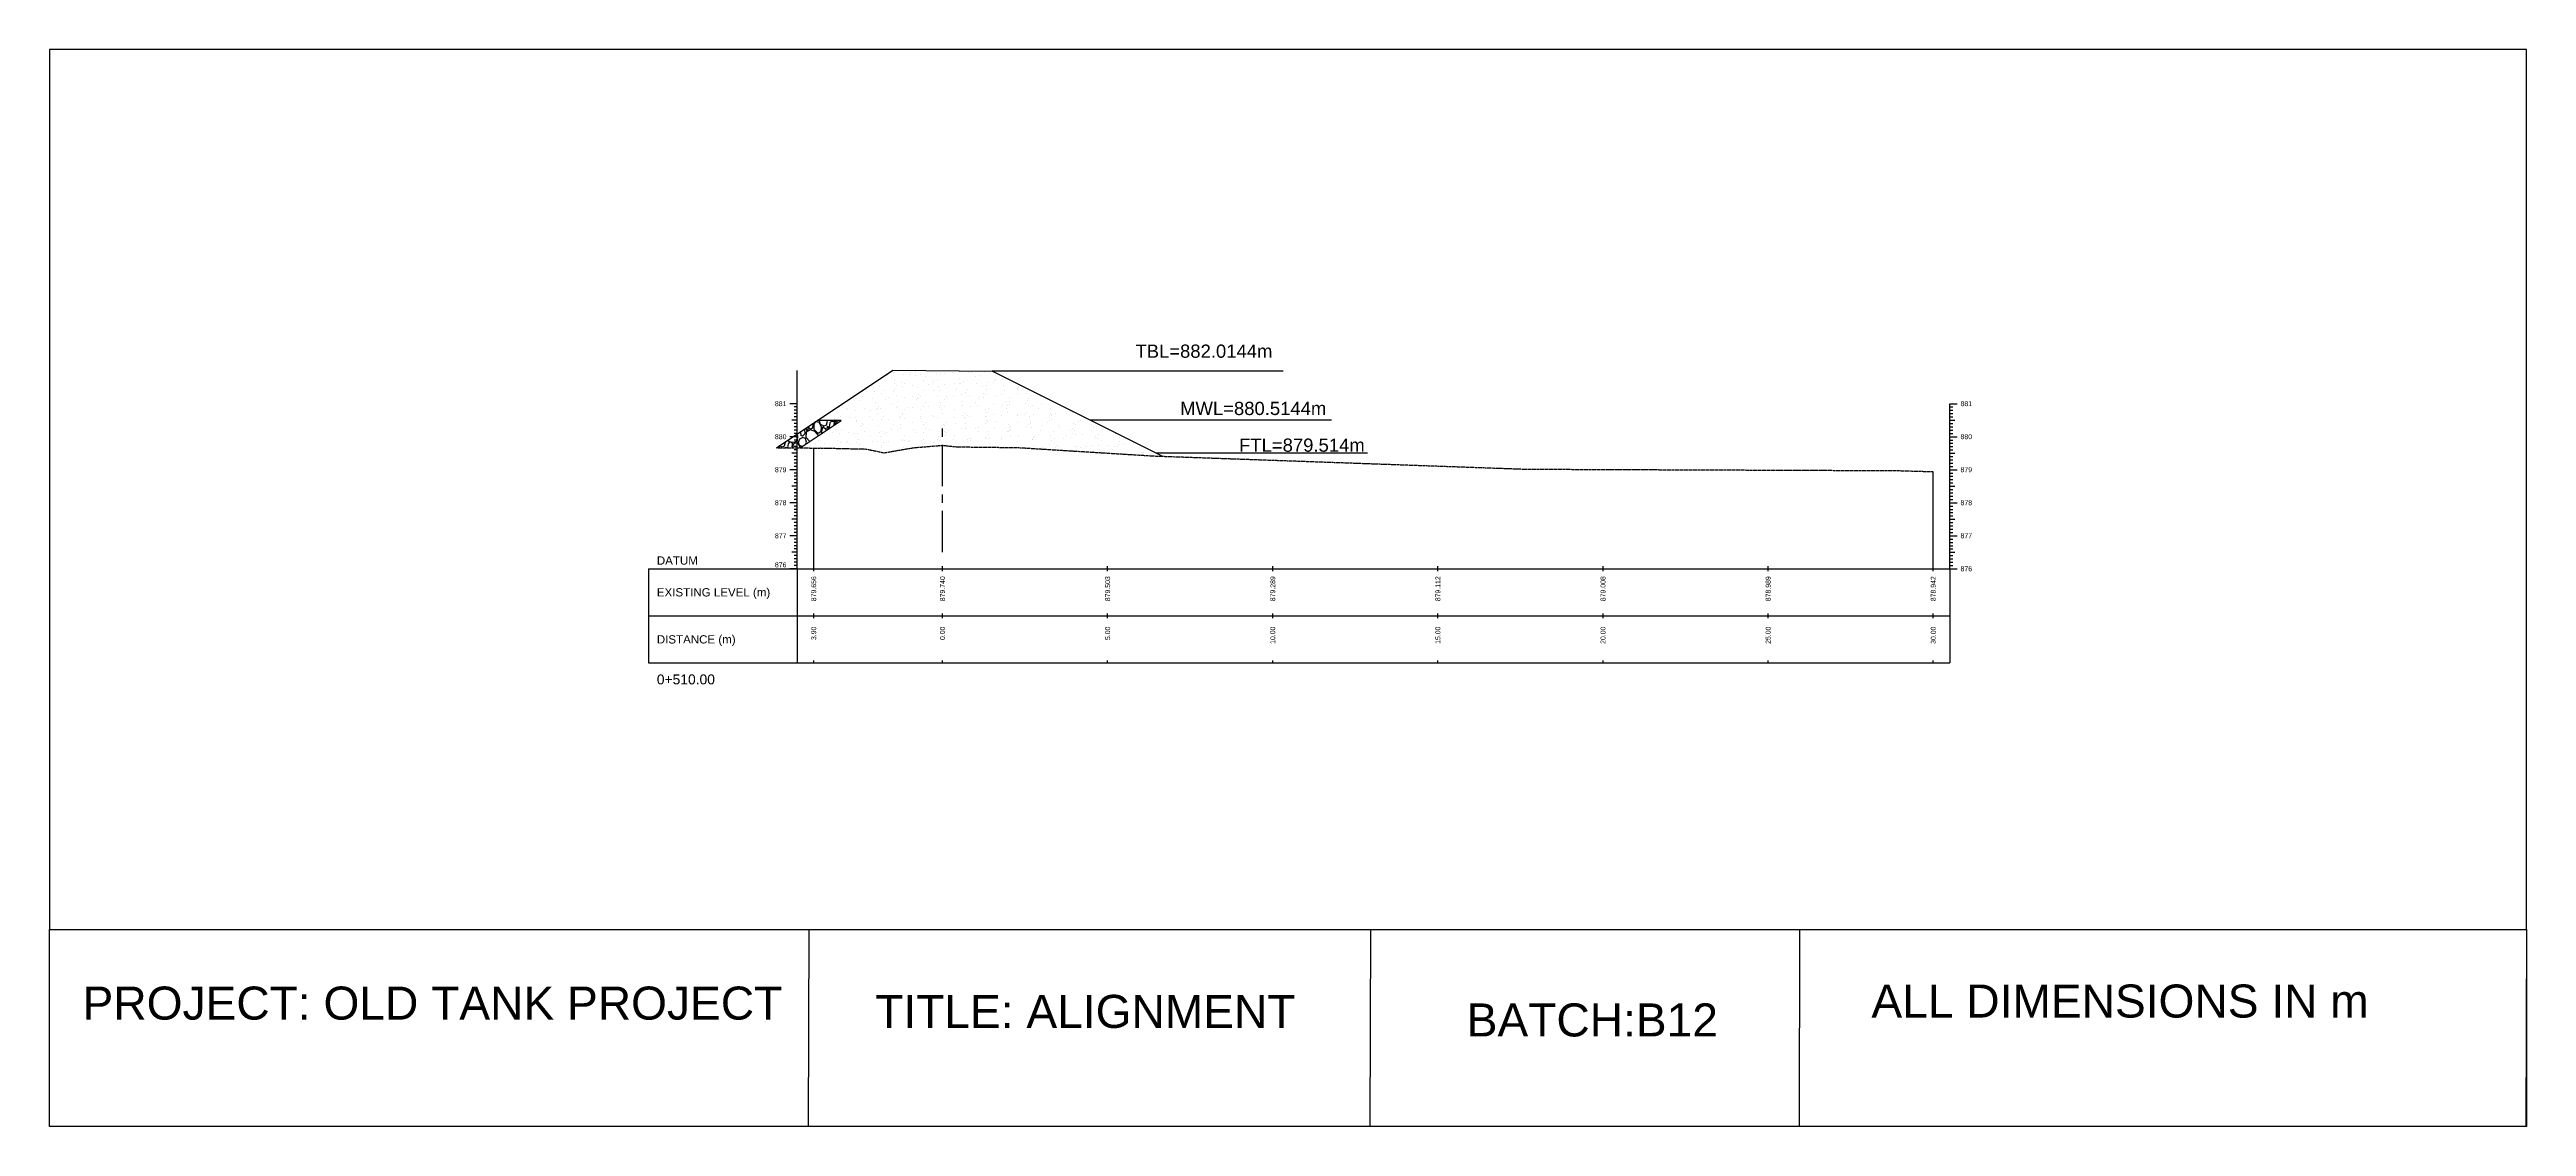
# Model space of a CAD drawing. Header units: millimetres. Extents: x 2640 to 12113, y 6003 to 13668.
# Drawn here: x 3527 to 4277, y 7423 to 7749 of the extents above; entities that cross this region are included whole.
import ezdxf
from ezdxf.enums import TextEntityAlignment as Align

# ---------------------------------------------------------------- set-up
doc = ezdxf.new("R2010")
doc.units = ezdxf.units.MM
doc.linetypes.add('CENTER', pattern=[2, 1.25, -0.25, 0.25, -0.25])
doc.linetypes.add('HIDDEN', pattern=[0.375, 0.25, -0.125])
for name, color, linetype in [('CL', 6, 'CENTER'), ('CS_Drawing', 7, 'Continuous'), ('GL', 3, 'HIDDEN')]:
    doc.layers.add(name, color=color, linetype=linetype)
doc.styles.get("Standard").update_dxf_attribs({"font": 'arial.ttf'})

msp = doc.modelspace()

# ---------------------------------------------------------------- linework, layer by layer
for p, q in [((3747.313, 7628.499), (3782.582, 7652.012)), ((3753.582, 7641.847), (3753.582, 7651.847)), ((3782.582, 7652.012), (3812.58, 7651.683)), ((3864.09, 7625.928), (3812.58, 7651.683)), ((3754.445, 7628.447), (3766.882, 7636.738)), ((3766.882, 7636.738), (3759.655, 7636.727)), ((3753.546, 7627.847), (3753.582, 7627.871))]:
    msp.add_line(p, q)
at = {"linetype": 'Continuous'}
for p, q in [((3781.022, 7650.512), (3781.022, 7650.512)), ((3782.723, 7651.28), (3782.723, 7651.28)), ((3785.916, 7650.672), (3785.916, 7650.672)), ((3787.457, 7650.821), (3787.457, 7650.821)), ((3787.886, 7651.289), (3787.886, 7651.289)), ((3788.501, 7651.835), (3788.501, 7651.835)), ((3789.263, 7651.557), (3789.263, 7651.557)), ((3789.437, 7650.235), (3789.437, 7650.235)), ((3790.81, 7650.832), (3790.81, 7650.832)), ((3792.405, 7650.031), (3792.405, 7650.031)), ((3795.704, 7650.992), (3795.704, 7650.992)), ((3796.91, 7651.07), (3796.91, 7651.07)), ((3798.083, 7651.011), (3798.083, 7651.011)), ((3800.598, 7651.152), (3800.598, 7651.152)), ((3802.427, 7651.469), (3802.427, 7651.469)), ((3805.492, 7651.312), (3805.492, 7651.312)), ((3806.227, 7651.168), (3806.227, 7651.168)), ((3806.656, 7651.636), (3806.656, 7651.636)), ((3807.597, 7650.079), (3807.597, 7650.079)), ((3809.141, 7650.424), (3809.141, 7650.424)), ((3810.386, 7651.472), (3810.386, 7651.472)), ((3770.633, 7643.21), (3770.633, 7643.21)), ((3770.916, 7642.839), (3770.916, 7642.839)), ((3771.345, 7643.307), (3771.345, 7643.307)), ((3771.481, 7643.332), (3771.481, 7643.332)), ((3772.642, 7642.805), (3772.642, 7642.805)), ((3773.324, 7643.876), (3773.324, 7643.876)), ((3773.37, 7645.516), (3773.37, 7645.516)), ((3776.375, 7643.492), (3776.375, 7643.492)), ((3776.727, 7646.874), (3776.727, 7646.874)), ((3776.901, 7645.552), (3776.901, 7645.552)), ((3778.64, 7647.078), (3778.64, 7647.078)), ((3779.002, 7644.857), (3779.002, 7644.857)), ((3779.684, 7645.928), (3779.684, 7645.928)), ((3780.37, 7643.087), (3780.37, 7643.087)), ((3781.269, 7643.652), (3781.269, 7643.652)), ((3782.141, 7649.784), (3782.141, 7649.784)), ((3782.686, 7645.615), (3782.686, 7645.615)), ((3782.995, 7649.215), (3782.995, 7649.215)), ((3783.115, 7646.083), (3783.115, 7646.083)), ((3783.169, 7647.893), (3783.169, 7647.893)), ((3783.534, 7647.238), (3783.534, 7647.238)), ((3783.623, 7644.443), (3783.623, 7644.443)), ((3785.14, 7648.293), (3785.14, 7648.293)), ((3785.362, 7646.908), (3785.362, 7646.908)), ((3786.045, 7647.979), (3786.045, 7647.979)), ((3786.163, 7643.812), (3786.163, 7643.812)), ((3788.428, 7647.398), (3788.428, 7647.398)), ((3788.516, 7643.925), (3788.516, 7643.925)), ((3789.686, 7643.186), (3789.686, 7643.186)), ((3789.891, 7646.785), (3789.891, 7646.785)), ((3790.115, 7643.654), (3790.115, 7643.654)), ((3790.163, 7644.72), (3790.163, 7644.72)), ((3790.337, 7643.398), (3790.337, 7643.398)), ((3791.057, 7643.972), (3791.057, 7643.972)), ((3791.723, 7648.959), (3791.723, 7648.959)), ((3792.14, 7645.864), (3792.14, 7645.864)), ((3793.323, 7647.558), (3793.323, 7647.558)), ((3794.457, 7648.392), (3794.457, 7648.392)), ((3794.876, 7645.977), (3794.876, 7645.977)), ((3794.886, 7648.86), (3794.886, 7648.86)), ((3795.951, 7644.132), (3795.951, 7644.132)), ((3796.159, 7649.127), (3796.159, 7649.127)), ((3796.431, 7647.062), (3796.431, 7647.062)), ((3796.605, 7645.74), (3796.605, 7645.74)), ((3798.098, 7643.101), (3798.098, 7643.101)), ((3798.217, 7647.718), (3798.217, 7647.718)), ((3798.78, 7644.172), (3798.78, 7644.172)), ((3799.14, 7643.434), (3799.14, 7643.434)), ((3800.845, 7644.292), (3800.845, 7644.292)), ((3801.236, 7648.028), (3801.236, 7648.028)), ((3801.456, 7645.962), (3801.456, 7645.962)), ((3801.885, 7646.43), (3801.885, 7646.43)), ((3802.699, 7649.404), (3802.699, 7649.404)), ((3802.873, 7648.082), (3802.873, 7648.082)), ((3803.111, 7647.878), (3803.111, 7647.878)), ((3803.327, 7644.632), (3803.327, 7644.632)), ((3803.599, 7642.567), (3803.599, 7642.567)), ((3803.91, 7648.64), (3803.91, 7648.64)), ((3804.458, 7645.152), (3804.458, 7645.152)), ((3805.14, 7646.223), (3805.14, 7646.223)), ((3805.739, 7644.452), (3805.739, 7644.452)), ((3808.005, 7648.038), (3808.005, 7648.038)), ((3808.456, 7643.533), (3808.456, 7643.533)), ((3808.885, 7644.001), (3808.885, 7644.001)), ((3809.596, 7646.974), (3809.596, 7646.974)), ((3809.867, 7644.909), (3809.867, 7644.909)), ((3810.042, 7643.587), (3810.042, 7643.587)), ((3810.634, 7644.612), (3810.634, 7644.612)), ((3810.818, 7647.204), (3810.818, 7647.204)), ((3810.91, 7646.211), (3810.91, 7646.211)), ((3811.501, 7648.275), (3811.501, 7648.275)), ((3812.899, 7648.198), (3812.899, 7648.198)), ((3813.227, 7648.739), (3813.227, 7648.739)), ((3813.656, 7649.207), (3813.656, 7649.207)), ((3813.972, 7644.221), (3813.972, 7644.221)), ((3815.528, 7644.772), (3815.528, 7644.772)), ((3815.864, 7649.316), (3815.864, 7649.316)), ((3816.136, 7647.251), (3816.136, 7647.251)), ((3816.31, 7645.929), (3816.31, 7645.929)), ((3817.179, 7649.255), (3817.179, 7649.255)), ((3817.793, 7648.358), (3817.793, 7648.358)), ((3817.91, 7643.781), (3817.91, 7643.781)), ((3820.226, 7646.309), (3820.226, 7646.309)), ((3820.332, 7646.272), (3820.332, 7646.272)), ((3820.422, 7644.932), (3820.422, 7644.932)), ((3820.655, 7646.777), (3820.655, 7646.777)), ((3823.032, 7644.82), (3823.032, 7644.82)), ((3823.304, 7642.755), (3823.304, 7642.755)), ((3823.554, 7643.396), (3823.554, 7643.396)), ((3824.236, 7644.468), (3824.236, 7644.468)), ((3825.316, 7645.092), (3825.316, 7645.092)), ((3827.226, 7643.88), (3827.226, 7643.88)), ((3758.358, 7634.633), (3758.518, 7635.97)), ((3758.676, 7635.649), (3759.223, 7636.44)), ((3758.676, 7633.998), (3758.676, 7635.649)), ((3759.266, 7636.468), (3760.136, 7636.22)), ((3760.136, 7636.22), (3760.835, 7634.887)), ((3760.327, 7636.538), (3760.398, 7636.728)), ((3760.644, 7635.522), (3760.327, 7636.538)), ((3761.533, 7635.141), (3760.644, 7635.522)), ((3761.533, 7635.077), (3762.422, 7635.458)), ((3762.422, 7635.458), (3762.74, 7636.538)), ((3762.803, 7635.077), (3762.549, 7634.315)), ((3762.74, 7636.538), (3762.682, 7636.732)), ((3763.257, 7634.321), (3762.803, 7635.077)), ((3763.502, 7636.03), (3763.311, 7634.76)), ((3763.946, 7636.538), (3763.502, 7636.03)), ((3763.762, 7636.733), (3763.883, 7636.601)), ((3763.883, 7636.601), (3765.216, 7636.538)), ((3764.327, 7636.538), (3763.946, 7636.538)), ((3764.899, 7636.22), (3764.327, 7636.538)), ((3764.794, 7635.346), (3764.899, 7636.22)), ((3764.819, 7637.418), (3764.819, 7637.418)), ((3765.026, 7635.649), (3765.597, 7636.474)), ((3765.026, 7635.5), (3765.026, 7635.649)), ((3765.09, 7635.353), (3765.09, 7635.353)), ((3765.216, 7636.538), (3765.688, 7636.736)), ((3765.597, 7636.474), (3766.219, 7636.296)), ((3766.146, 7637.632), (3766.146, 7637.632)), ((3766.281, 7640.754), (3766.281, 7640.754)), ((3766.575, 7638.101), (3766.575, 7638.101)), ((3766.708, 7636.622), (3766.752, 7636.738)), ((3768.599, 7640.31), (3768.599, 7640.31)), ((3768.937, 7640.109), (3768.937, 7640.109)), ((3769.434, 7637.771), (3769.434, 7637.771)), ((3771.087, 7639.76), (3771.087, 7639.76)), ((3771.359, 7637.695), (3771.359, 7637.695)), ((3771.449, 7636.835), (3771.449, 7636.835)), ((3771.533, 7636.373), (3771.533, 7636.373)), ((3773.145, 7635.203), (3773.145, 7635.203)), ((3773.338, 7635.967), (3773.338, 7635.967)), ((3773.574, 7635.671), (3773.574, 7635.671)), ((3773.831, 7640.269), (3773.831, 7640.269)), ((3775.599, 7637.881), (3775.599, 7637.881)), ((3775.795, 7639.823), (3775.795, 7639.823)), ((3776.343, 7636.995), (3776.343, 7636.995)), ((3777.355, 7642.101), (3777.355, 7642.101)), ((3777.627, 7640.037), (3777.627, 7640.037)), ((3777.801, 7638.714), (3777.801, 7638.714)), ((3777.916, 7640.409), (3777.916, 7640.409)), ((3778.255, 7635.264), (3778.255, 7635.264)), ((3778.345, 7640.877), (3778.345, 7640.877)), ((3778.725, 7640.429), (3778.725, 7640.429)), ((3779.016, 7636.947), (3779.016, 7636.947)), ((3779.699, 7638.018), (3779.699, 7638.018)), ((3781.238, 7637.155), (3781.238, 7637.155)), ((3782.155, 7641.874), (3782.155, 7641.874)), ((3782.599, 7635.451), (3782.599, 7635.451)), ((3783.619, 7640.589), (3783.619, 7640.589)), ((3783.895, 7642.378), (3783.895, 7642.378)), ((3784.069, 7641.056), (3784.069, 7641.056)), ((3784.523, 7637.606), (3784.523, 7637.606)), ((3784.795, 7635.541), (3784.795, 7635.541)), ((3784.916, 7637.98), (3784.916, 7637.98)), ((3785.345, 7638.448), (3785.345, 7638.448)), ((3785.377, 7638.998), (3785.377, 7638.998)), ((3786.059, 7640.069), (3786.059, 7640.069)), ((3786.132, 7637.315), (3786.132, 7637.315)), ((3787.369, 7640.657), (3787.369, 7640.657)), ((3788.513, 7640.749), (3788.513, 7640.749)), ((3788.53, 7636.015), (3788.53, 7636.015)), ((3790.791, 7639.948), (3790.791, 7639.948)), ((3791.026, 7637.475), (3791.026, 7637.475)), ((3791.063, 7637.883), (3791.063, 7637.883)), ((3791.237, 7636.561), (3791.237, 7636.561)), ((3791.737, 7641.05), (3791.737, 7641.05)), ((3791.915, 7635.55), (3791.915, 7635.55)), ((3792.344, 7636.018), (3792.344, 7636.018)), ((3792.42, 7642.121), (3792.42, 7642.121)), ((3793.407, 7640.909), (3793.407, 7640.909)), ((3794.369, 7638.228), (3794.369, 7638.228)), ((3794.89, 7638.067), (3794.89, 7638.067)), ((3795.92, 7637.635), (3795.92, 7637.635)), ((3796.686, 7640.756), (3796.686, 7640.756)), ((3797.059, 7642.29), (3797.059, 7642.29)), ((3797.115, 7641.224), (3797.115, 7641.224)), ((3797.331, 7640.225), (3797.331, 7640.225)), ((3797.505, 7638.903), (3797.505, 7638.903)), ((3797.959, 7635.453), (3797.959, 7635.453)), ((3798.112, 7635.191), (3798.112, 7635.191)), ((3798.301, 7641.069), (3798.301, 7641.069)), ((3798.794, 7636.262), (3798.794, 7636.262)), ((3800.814, 7637.795), (3800.814, 7637.795)), ((3801.251, 7640.118), (3801.251, 7640.118)), ((3801.369, 7635.798), (3801.369, 7635.798)), ((3803.196, 7641.229), (3803.196, 7641.229)), ((3803.686, 7638.327), (3803.686, 7638.327)), ((3803.773, 7641.245), (3803.773, 7641.245)), ((3804.115, 7638.795), (3804.115, 7638.795)), ((3804.228, 7637.795), (3804.228, 7637.795)), ((3804.472, 7637.242), (3804.472, 7637.242)), ((3804.499, 7635.73), (3804.499, 7635.73)), ((3805.155, 7638.313), (3805.155, 7638.313)), ((3805.708, 7637.955), (3805.708, 7637.955)), ((3806.139, 7641.005), (3806.139, 7641.005)), ((3807.611, 7642.169), (3807.611, 7642.169)), ((3808.09, 7641.389), (3808.09, 7641.389)), ((3810.496, 7640.137), (3810.496, 7640.137)), ((3810.602, 7638.115), (3810.602, 7638.115)), ((3810.685, 7635.897), (3810.685, 7635.897)), ((3810.768, 7638.072), (3810.768, 7638.072)), ((3810.833, 7639.294), (3810.833, 7639.294)), ((3810.942, 7636.75), (3810.942, 7636.75)), ((3811.114, 7636.365), (3811.114, 7636.365)), ((3811.515, 7640.365), (3811.515, 7640.365)), ((3812.984, 7641.549), (3812.984, 7641.549)), ((3813.139, 7638.575), (3813.139, 7638.575)), ((3813.986, 7636.311), (3813.986, 7636.311)), ((3815.456, 7641.103), (3815.456, 7641.103)), ((3815.497, 7638.275), (3815.497, 7638.275)), ((3815.885, 7641.571), (3815.885, 7641.571)), ((3816.764, 7642.479), (3816.764, 7642.479)), ((3817.036, 7640.414), (3817.036, 7640.414)), ((3817.193, 7641.345), (3817.193, 7641.345)), ((3817.21, 7639.091), (3817.21, 7639.091)), ((3817.664, 7635.641), (3817.664, 7635.641)), ((3817.876, 7642.416), (3817.876, 7642.416)), ((3817.878, 7641.709), (3817.878, 7641.709)), ((3820.139, 7636.146), (3820.139, 7636.146)), ((3820.346, 7638.362), (3820.346, 7638.362)), ((3820.391, 7638.435), (3820.391, 7638.435)), ((3822.456, 7638.674), (3822.456, 7638.674)), ((3822.772, 7641.869), (3822.772, 7641.869)), ((3822.885, 7639.142), (3822.885, 7639.142)), ((3823.019, 7635.009), (3823.019, 7635.009)), ((3823.478, 7641.433), (3823.478, 7641.433)), ((3823.568, 7635.487), (3823.568, 7635.487)), ((3823.932, 7637.983), (3823.932, 7637.983)), ((3824.204, 7635.918), (3824.204, 7635.918)), ((3824.25, 7636.558), (3824.25, 7636.558)), ((3824.909, 7641.352), (3824.909, 7641.352)), ((3825.285, 7638.595), (3825.285, 7638.595)), ((3826.707, 7640.414), (3826.707, 7640.414)), ((3827.666, 7642.029), (3827.666, 7642.029)), ((3827.913, 7635.169), (3827.913, 7635.169)), ((3829.455, 7636.244), (3829.455, 7636.244)), ((3829.884, 7636.712), (3829.884, 7636.712)), ((3829.928, 7637.538), (3829.928, 7637.538)), ((3830.179, 7638.755), (3830.179, 7638.755)), ((3830.2, 7640.325), (3830.2, 7640.325)), ((3830.472, 7638.26), (3830.472, 7638.26)), ((3830.611, 7638.609), (3830.611, 7638.609)), ((3830.646, 7636.938), (3830.646, 7636.938)), ((3831.909, 7638.922), (3831.909, 7638.922)), ((3832.808, 7635.329), (3832.808, 7635.329)), ((3835.073, 7638.915), (3835.073, 7638.915)), ((3836.289, 7639.589), (3836.289, 7639.589)), ((3836.914, 7639.28), (3836.914, 7639.28)), ((3837.369, 7635.83), (3837.369, 7635.83)), ((3837.702, 7635.489), (3837.702, 7635.489)), ((3838.909, 7636.493), (3838.909, 7636.493)), ((3839.442, 7636.606), (3839.442, 7636.606)), ((3842.596, 7635.649), (3842.596, 7635.649)), ((3747.936, 7628.915), (3748.135, 7628.537)), ((3748.135, 7628.537), (3748.131, 7628.493)), ((3748.833, 7628.791), (3748.173, 7629.073)), ((3748.833, 7628.727), (3749.722, 7629.108)), ((3749.722, 7629.108), (3750.04, 7630.188)), ((3750.04, 7630.188), (3750.008, 7630.296)), ((3750.103, 7628.727), (3750.02, 7628.479)), ((3750.253, 7628.478), (3750.103, 7628.727)), ((3750.802, 7629.68), (3750.621, 7628.475)), ((3750.712, 7630.766), (3751.183, 7630.251)), ((3751.246, 7630.188), (3750.802, 7629.68)), ((3751.183, 7630.251), (3752.516, 7630.188)), ((3751.627, 7630.188), (3751.246, 7630.188)), ((3752.199, 7629.87), (3751.627, 7630.188)), ((3752.03, 7628.465), (3752.199, 7629.87)), ((3752.326, 7629.299), (3752.897, 7630.124)), ((3752.326, 7628.462), (3752.326, 7629.299)), ((3752.516, 7630.188), (3753.582, 7630.636)), ((3752.897, 7630.124), (3753.582, 7629.928)), ((3753.786, 7632.029), (3753.582, 7632.293)), ((3753.582, 7630.636), (3753.723, 7630.696)), ((3753.582, 7629.928), (3753.786, 7629.87)), ((3753.723, 7630.696), (3753.786, 7632.029)), ((3753.786, 7629.87), (3754.485, 7628.537)), ((3753.977, 7630.188), (3754.358, 7631.204)), ((3754.294, 7629.172), (3753.977, 7630.188)), ((3755.048, 7628.849), (3754.294, 7629.172)), ((3754.358, 7631.204), (3755.183, 7631.585)), ((3754.485, 7628.537), (3754.479, 7628.47)), ((3754.558, 7633.33), (3754.675, 7632.22)), ((3755.183, 7632.029), (3754.675, 7632.22)), ((3755.945, 7632.728), (3755.183, 7632.029)), ((3756.072, 7631.267), (3755.183, 7631.585)), ((3755.82, 7634.171), (3755.945, 7632.727)), ((3756.39, 7630.188), (3756.072, 7631.267)), ((3756.246, 7634.455), (3756.199, 7634.315)), ((3756.199, 7634.315), (3756.39, 7633.871)), ((3756.326, 7633.236), (3756.199, 7631.712)), ((3756.199, 7631.712), (3757.388, 7630.409)), ((3756.227, 7629.635), (3756.39, 7630.188)), ((3757.469, 7633.934), (3756.326, 7633.236)), ((3756.39, 7633.871), (3757.025, 7634.125)), ((3757.025, 7634.125), (3756.661, 7634.731)), ((3756.852, 7629.706), (3756.852, 7629.706)), ((3756.99, 7634.951), (3756.961, 7634.76)), ((3756.961, 7634.76), (3757.596, 7634.125)), ((3759.057, 7633.426), (3757.469, 7633.934)), ((3757.596, 7634.125), (3758.358, 7634.633)), ((3759.946, 7632.855), (3758.676, 7633.998)), ((3760.028, 7632.169), (3759.057, 7633.426)), ((3759.058, 7629.898), (3759.058, 7629.898)), ((3759.935, 7630.793), (3759.935, 7630.793)), ((3760.708, 7633.299), (3759.946, 7632.855)), ((3760.617, 7631.864), (3760.617, 7631.864)), ((3760.835, 7634.887), (3760.708, 7633.299)), ((3761.216, 7634.696), (3760.898, 7633.426)), ((3760.898, 7633.426), (3760.965, 7632.793)), ((3761.533, 7634.76), (3761.216, 7634.696)), ((3761.375, 7632.426), (3761.375, 7632.426)), ((3761.533, 7634.76), (3762.168, 7634.188)), ((3761.746, 7629.866), (3761.746, 7629.866)), ((3761.804, 7632.895), (3761.804, 7632.895)), ((3762.168, 7634.188), (3762.217, 7633.628)), ((3762.549, 7634.315), (3762.704, 7633.953)), ((3763.311, 7634.76), (3763.552, 7634.518)), ((3764.29, 7633.089), (3764.29, 7633.089)), ((3765.265, 7634.031), (3765.265, 7634.031)), ((3765.719, 7630.581), (3765.719, 7630.581)), ((3765.991, 7628.516), (3765.991, 7628.516)), ((3766.296, 7632.844), (3766.296, 7632.844)), ((3766.64, 7630.026), (3766.64, 7630.026)), ((3766.978, 7633.915), (3766.978, 7633.915)), ((3768.375, 7629.997), (3768.375, 7629.997)), ((3768.804, 7630.465), (3768.804, 7630.465)), ((3769.184, 7633.249), (3769.184, 7633.249)), ((3769.449, 7629.861), (3769.449, 7629.861)), ((3770.829, 7632.675), (3770.829, 7632.675)), ((3771.534, 7630.186), (3771.534, 7630.186)), ((3771.987, 7632.923), (3771.987, 7632.923)), ((3772.259, 7630.858), (3772.259, 7630.858)), ((3772.433, 7629.535), (3772.433, 7629.535)), ((3772.656, 7634.895), (3772.656, 7634.895)), ((3774.078, 7633.409), (3774.078, 7633.409)), ((3775.804, 7628.036), (3775.804, 7628.036)), ((3775.809, 7631.913), (3775.809, 7631.913)), ((3776.428, 7630.346), (3776.428, 7630.346)), ((3777.828, 7630.245), (3777.828, 7630.245)), ((3778.527, 7633.199), (3778.527, 7633.199)), ((3778.701, 7631.877), (3778.701, 7631.877)), ((3778.972, 7633.569), (3778.972, 7633.569)), ((3779.031, 7629.037), (3779.031, 7629.037)), ((3779.155, 7628.427), (3779.155, 7628.427)), ((3779.713, 7630.108), (3779.713, 7630.108)), ((3780.145, 7632.773), (3780.145, 7632.773)), ((3780.574, 7633.242), (3780.574, 7633.242)), ((3781.322, 7630.506), (3781.322, 7630.506)), ((3782.17, 7633.964), (3782.17, 7633.964)), ((3783.866, 7633.729), (3783.866, 7633.729)), ((3784.969, 7634.219), (3784.969, 7634.219)), ((3785.391, 7631.088), (3785.391, 7631.088)), ((3785.423, 7630.769), (3785.423, 7630.769)), ((3785.695, 7628.704), (3785.695, 7628.704)), ((3786.073, 7632.159), (3786.073, 7632.159)), ((3786.217, 7630.666), (3786.217, 7630.666)), ((3787.145, 7630.344), (3787.145, 7630.344)), ((3787.574, 7630.812), (3787.574, 7630.812)), ((3788.76, 7633.889), (3788.76, 7633.889)), ((3789.599, 7633.022), (3789.599, 7633.022)), ((3791.111, 7630.826), (3791.111, 7630.826)), ((3791.691, 7633.111), (3791.691, 7633.111)), ((3791.752, 7633.14), (3791.752, 7633.14)), ((3791.963, 7631.046), (3791.963, 7631.046)), ((3792.137, 7629.724), (3792.137, 7629.724)), ((3792.434, 7634.211), (3792.434, 7634.211)), ((3793.655, 7634.049), (3793.655, 7634.049)), ((3794.905, 7630.157), (3794.905, 7630.157)), ((3796.005, 7630.986), (3796.005, 7630.986)), ((3796.598, 7630.592), (3796.598, 7630.592)), ((3798.231, 7633.388), (3798.231, 7633.388)), ((3798.405, 7632.066), (3798.405, 7632.066)), ((3798.549, 7634.209), (3798.549, 7634.209)), ((3798.915, 7633.121), (3798.915, 7633.121)), ((3799.344, 7633.589), (3799.344, 7633.589)), ((3800.899, 7631.146), (3800.899, 7631.146)), ((3801.265, 7632.208), (3801.265, 7632.208)), ((3803.443, 7634.369), (3803.443, 7634.369)), ((3804.487, 7629.332), (3804.487, 7629.332)), ((3804.674, 7634.408), (3804.674, 7634.408)), ((3805.128, 7630.958), (3805.128, 7630.958)), ((3805.169, 7630.404), (3805.169, 7630.404)), ((3805.4, 7628.893), (3805.4, 7628.893)), ((3805.793, 7631.306), (3805.793, 7631.306)), ((3805.915, 7630.691), (3805.915, 7630.691)), ((3806.344, 7631.159), (3806.344, 7631.159)), ((3807.626, 7634.26), (3807.626, 7634.26)), ((3808.337, 7634.529), (3808.337, 7634.529)), ((3808.369, 7633.369), (3808.369, 7633.369)), ((3810.687, 7631.466), (3810.687, 7631.466)), ((3810.847, 7631.384), (3810.847, 7631.384)), ((3811.396, 7633.3), (3811.396, 7633.3)), ((3811.53, 7632.455), (3811.53, 7632.455)), ((3811.668, 7631.235), (3811.668, 7631.235)), ((3811.842, 7629.912), (3811.842, 7629.912)), ((3813.231, 7634.689), (3813.231, 7634.689)), ((3813.344, 7628.73), (3813.344, 7628.73)), ((3815.369, 7630.939), (3815.369, 7630.939)), ((3815.581, 7631.626), (3815.581, 7631.626)), ((3817.208, 7633.435), (3817.208, 7633.435)), ((3817.685, 7633.468), (3817.685, 7633.468)), ((3817.89, 7634.506), (3817.89, 7634.506)), ((3817.936, 7633.576), (3817.936, 7633.576)), ((3818.11, 7632.254), (3818.11, 7632.254)), ((3818.114, 7633.936), (3818.114, 7633.936)), ((3818.125, 7634.849), (3818.125, 7634.849)), ((3818.564, 7628.804), (3818.564, 7628.804)), ((3820.361, 7630.452), (3820.361, 7630.452)), ((3820.475, 7631.786), (3820.475, 7631.786)), ((3822.368, 7628.51), (3822.368, 7628.51)), ((3822.988, 7628.511), (3822.988, 7628.511)), ((3824.265, 7628.648), (3824.265, 7628.648)), ((3824.378, 7634.596), (3824.378, 7634.596)), ((3824.685, 7631.038), (3824.685, 7631.038)), ((3824.832, 7631.146), (3824.832, 7631.146)), ((3825.104, 7629.081), (3825.104, 7629.081)), ((3825.114, 7631.506), (3825.114, 7631.506)), ((3825.37, 7631.946), (3825.37, 7631.946)), ((3826.721, 7632.504), (3826.721, 7632.504)), ((3827.139, 7633.716), (3827.139, 7633.716)), ((3827.882, 7628.671), (3827.882, 7628.671)), ((3829.943, 7629.628), (3829.943, 7629.628)), ((3830.264, 7632.106), (3830.264, 7632.106)), ((3830.625, 7630.699), (3830.625, 7630.699)), ((3831.1, 7633.488), (3831.1, 7633.488)), ((3831.372, 7631.423), (3831.372, 7631.423)), ((3831.546, 7630.101), (3831.546, 7630.101)), ((3831.685, 7628.609), (3831.685, 7628.609)), ((3832.114, 7629.077), (3832.114, 7629.077)), ((3832.776, 7628.831), (3832.776, 7628.831)), ((3833.082, 7634.555), (3833.082, 7634.555)), ((3834.139, 7631.287), (3834.139, 7631.287)), ((3835.158, 7632.266), (3835.158, 7632.266)), ((3836.303, 7631.679), (3836.303, 7631.679)), ((3836.455, 7633.815), (3836.455, 7633.815)), ((3836.884, 7634.283), (3836.884, 7634.283)), ((3836.986, 7632.751), (3836.986, 7632.751)), ((3837.64, 7633.765), (3837.64, 7633.765)), ((3837.671, 7628.991), (3837.671, 7628.991)), ((3837.814, 7632.443), (3837.814, 7632.443)), ((3838.269, 7628.993), (3838.269, 7628.993)), ((3839.456, 7628.697), (3839.456, 7628.697)), ((3840.052, 7632.426), (3840.052, 7632.426)), ((3841.138, 7628.857), (3841.138, 7628.857)), ((3842.565, 7629.151), (3842.565, 7629.151)), ((3842.664, 7633.731), (3842.664, 7633.731)), ((3843.346, 7634.802), (3843.346, 7634.802)), ((3843.455, 7631.385), (3843.455, 7631.385)), ((3843.884, 7631.853), (3843.884, 7631.853)), ((3844.083, 7634.785), (3844.083, 7634.785)), ((3844.537, 7631.335), (3844.537, 7631.335)), ((3844.809, 7629.27), (3844.809, 7629.27)), ((3844.946, 7632.586), (3844.946, 7632.586)), ((3844.983, 7627.948), (3844.983, 7627.948)), ((3845.817, 7630.748), (3845.817, 7630.748)), ((3845.909, 7634.063), (3845.909, 7634.063)), ((3847.459, 7629.311), (3847.459, 7629.311)), ((3849.038, 7627.872), (3849.038, 7627.872)), ((3849.721, 7628.943), (3849.721, 7628.943)), ((3849.84, 7632.746), (3849.84, 7632.746)), ((3850.455, 7628.956), (3850.455, 7628.956)), ((3850.884, 7629.424), (3850.884, 7629.424)), ((3851.077, 7631.612), (3851.077, 7631.612)), ((3851.251, 7630.289), (3851.251, 7630.289)), ((3852.353, 7629.471), (3852.353, 7629.471)), ((3855.399, 7629.924), (3855.399, 7629.924)), ((3851.705, 7626.839), (3851.705, 7626.839)), ((3857.454, 7626.526), (3857.454, 7626.526)), ((3857.883, 7626.994), (3857.883, 7626.994)), ((3858.245, 7627.116), (3858.245, 7627.116)), ((3858.552, 7626.941), (3858.552, 7626.941)), ((3859.876, 7626.206), (3859.876, 7626.206))]:
    msp.add_line(p, q, dxfattribs=at)
at = {"color": 1}
msp.add_line((3900.746, 7651.683), (3812.58, 7651.683), dxfattribs=at)
at = {"color": 4}
msp.add_line((3915.417, 7636.847), (3842.251, 7636.847), dxfattribs=at)
at = {"color": 6}
msp.add_line((3926.232, 7626.847), (3862.251, 7626.847), dxfattribs=at)
for points in [[(3527.196, 7482.623), (4277.196, 7482.623), (4277.196, 7749.093), (3527.196, 7749.093)], [(3527.196, 7482.623), (4277.196, 7482.623), (4277.196, 7422.964), (3527.196, 7422.964)], [(3757.196, 7482.623), (3927.196, 7482.623), (3927.017, 7422.964), (3757.017, 7422.964)], [(4057.196, 7482.623), (4277.196, 7482.623), (4277.045, 7422.964), (4057.045, 7422.964)]]:
    msp.add_lwpolyline(points, close=True)
at = {"layer": 'CL', "ltscale": 10}
msp.add_line((3797.582, 7596.847), (3797.582, 7636.847), dxfattribs=at)
at = {"layer": 'CS_Drawing'}
for p, q in [((3753.582, 7641.847), (3751.332, 7641.847)), ((3753.582, 7641.847), (3752.007, 7641.847)), ((3753.582, 7636.847), (3752.007, 7636.847)), ((3753.582, 7641.847), (3752.682, 7641.847)), ((3753.582, 7640.847), (3752.682, 7640.847)), ((3753.582, 7639.847), (3752.682, 7639.847)), ((3753.582, 7638.847), (3752.682, 7638.847)), ((3753.582, 7637.847), (3752.682, 7637.847)), ((3753.582, 7636.847), (3752.682, 7636.847)), ((3753.582, 7635.847), (3752.682, 7635.847)), ((3753.582, 7591.847), (3753.582, 7641.847)), ((4102.582, 7641.847), (4104.832, 7641.847)), ((4102.582, 7641.847), (4104.157, 7641.847)), ((4102.582, 7641.847), (4103.482, 7641.847)), ((4102.582, 7591.847), (4102.582, 7641.847)), ((4102.582, 7640.847), (4103.482, 7640.847)), ((4102.582, 7639.847), (4103.482, 7639.847)), ((4102.582, 7638.847), (4103.482, 7638.847)), ((4102.582, 7637.847), (4103.482, 7637.847)), ((4102.582, 7636.847), (4104.157, 7636.847)), ((4102.582, 7636.847), (4103.482, 7636.847)), ((4102.582, 7635.847), (4103.482, 7635.847)), ((3753.582, 7631.847), (3751.332, 7631.847)), ((3753.582, 7631.847), (3752.007, 7631.847)), ((3753.582, 7634.847), (3752.682, 7634.847)), ((3753.582, 7633.847), (3752.682, 7633.847)), ((3753.582, 7632.847), (3752.682, 7632.847)), ((3753.582, 7631.847), (3752.682, 7631.847)), ((3753.582, 7630.847), (3752.682, 7630.847)), ((3753.582, 7629.847), (3752.682, 7629.847)), ((3753.582, 7628.847), (3752.682, 7628.847)), ((3753.582, 7627.847), (3752.682, 7627.847)), ((3758.582, 7591.847), (3758.582, 7628.407)), ((4102.582, 7634.847), (4103.482, 7634.847)), ((4102.582, 7633.847), (4103.482, 7633.847)), ((4102.582, 7632.847), (4103.482, 7632.847)), ((4102.582, 7631.847), (4104.832, 7631.847)), ((4102.582, 7631.847), (4104.157, 7631.847)), ((4102.582, 7631.847), (4103.482, 7631.847)), ((4102.582, 7630.847), (4103.482, 7630.847)), ((4102.582, 7629.847), (4103.482, 7629.847)), ((4102.582, 7628.847), (4103.482, 7628.847)), ((4102.582, 7627.847), (4103.482, 7627.847)), ((3753.582, 7621.847), (3751.332, 7621.847)), ((3753.582, 7626.847), (3752.007, 7626.847)), ((3753.582, 7621.847), (3752.007, 7621.847)), ((3753.582, 7626.847), (3752.682, 7626.847)), ((3753.582, 7625.847), (3752.682, 7625.847)), ((3753.582, 7624.847), (3752.682, 7624.847)), ((3753.582, 7623.847), (3752.682, 7623.847)), ((3753.582, 7622.847), (3752.682, 7622.847)), ((3753.582, 7621.847), (3752.682, 7621.847)), ((3753.582, 7620.847), (3752.682, 7620.847)), ((4097.582, 7591.847), (4097.582, 7621.267)), ((4102.582, 7626.847), (4104.157, 7626.847)), ((4102.582, 7626.847), (4103.482, 7626.847)), ((4102.582, 7625.847), (4103.482, 7625.847)), ((4102.582, 7624.847), (4103.482, 7624.847)), ((4102.582, 7623.847), (4103.482, 7623.847)), ((4102.582, 7622.847), (4103.482, 7622.847)), ((4102.582, 7621.847), (4104.832, 7621.847)), ((4102.582, 7621.847), (4104.157, 7621.847)), ((4102.582, 7621.847), (4103.482, 7621.847)), ((4102.582, 7620.847), (4103.482, 7620.847)), ((3753.582, 7616.847), (3752.007, 7616.847)), ((3753.582, 7619.847), (3752.682, 7619.847)), ((3753.582, 7618.847), (3752.682, 7618.847)), ((3753.582, 7617.847), (3752.682, 7617.847)), ((3753.582, 7616.847), (3752.682, 7616.847)), ((3753.582, 7615.847), (3752.682, 7615.847)), ((3753.582, 7614.847), (3752.682, 7614.847)), ((3753.582, 7613.847), (3752.682, 7613.847)), ((3753.582, 7612.847), (3752.682, 7612.847)), ((4102.582, 7619.847), (4103.482, 7619.847)), ((4102.582, 7618.847), (4103.482, 7618.847)), ((4102.582, 7617.847), (4103.482, 7617.847)), ((4102.582, 7616.847), (4104.157, 7616.847)), ((4102.582, 7616.847), (4103.482, 7616.847)), ((4102.582, 7615.847), (4103.482, 7615.847)), ((4102.582, 7614.847), (4103.482, 7614.847)), ((4102.582, 7613.847), (4103.482, 7613.847)), ((4102.582, 7612.847), (4103.482, 7612.847)), ((3753.582, 7611.847), (3751.332, 7611.847)), ((3753.582, 7611.847), (3752.007, 7611.847)), ((3753.582, 7606.847), (3752.007, 7606.847)), ((3753.582, 7611.847), (3752.682, 7611.847)), ((3753.582, 7610.847), (3752.682, 7610.847)), ((3753.582, 7609.847), (3752.682, 7609.847)), ((3753.582, 7608.847), (3752.682, 7608.847)), ((3753.582, 7607.847), (3752.682, 7607.847)), ((3753.582, 7606.847), (3752.682, 7606.847)), ((3753.582, 7605.847), (3752.682, 7605.847)), ((4102.582, 7611.847), (4104.832, 7611.847)), ((4102.582, 7611.847), (4104.157, 7611.847)), ((4102.582, 7611.847), (4103.482, 7611.847)), ((4102.582, 7610.847), (4103.482, 7610.847)), ((4102.582, 7609.847), (4103.482, 7609.847)), ((4102.582, 7608.847), (4103.482, 7608.847)), ((4102.582, 7607.847), (4103.482, 7607.847)), ((4102.582, 7606.847), (4104.157, 7606.847)), ((4102.582, 7606.847), (4103.482, 7606.847)), ((4102.582, 7605.847), (4103.482, 7605.847)), ((3753.582, 7601.847), (3751.332, 7601.847)), ((3753.582, 7601.847), (3752.007, 7601.847)), ((3753.582, 7604.847), (3752.682, 7604.847)), ((3753.582, 7603.847), (3752.682, 7603.847)), ((3753.582, 7602.847), (3752.682, 7602.847)), ((3753.582, 7601.847), (3752.682, 7601.847)), ((3753.582, 7600.847), (3752.682, 7600.847)), ((3753.582, 7599.847), (3752.682, 7599.847)), ((3753.582, 7598.847), (3752.682, 7598.847)), ((3753.582, 7597.847), (3752.682, 7597.847)), ((4102.582, 7604.847), (4103.482, 7604.847)), ((4102.582, 7603.847), (4103.482, 7603.847)), ((4102.582, 7602.847), (4103.482, 7602.847)), ((4102.582, 7601.847), (4104.832, 7601.847)), ((4102.582, 7601.847), (4104.157, 7601.847)), ((4102.582, 7601.847), (4103.482, 7601.847)), ((4102.582, 7600.847), (4103.482, 7600.847)), ((4102.582, 7599.847), (4103.482, 7599.847)), ((4102.582, 7598.847), (4103.482, 7598.847)), ((4102.582, 7597.847), (4103.482, 7597.847)), ((3708.582, 7591.847), (3753.582, 7591.847)), ((3708.582, 7591.847), (3708.582, 7563.347)), ((3753.582, 7591.847), (3751.332, 7591.847)), ((3753.582, 7596.847), (3752.007, 7596.847)), ((3753.582, 7591.847), (3752.007, 7591.847)), ((3753.582, 7596.847), (3752.682, 7596.847)), ((3753.582, 7595.847), (3752.682, 7595.847)), ((3753.582, 7594.847), (3752.682, 7594.847)), ((3753.582, 7593.847), (3752.682, 7593.847)), ((3753.582, 7592.847), (3752.682, 7592.847)), ((3753.582, 7591.847), (3752.682, 7591.847)), ((3753.582, 7591.847), (4102.582, 7591.847)), ((3753.582, 7591.847), (3753.582, 7563.347)), ((3758.582, 7591.097), (3758.582, 7592.597)), ((3797.582, 7591.097), (3797.582, 7592.597)), ((3847.582, 7591.097), (3847.582, 7592.597)), ((3897.582, 7591.097), (3897.582, 7592.597)), ((3947.582, 7591.097), (3947.582, 7592.597)), ((3997.582, 7591.097), (3997.582, 7592.597)), ((4047.582, 7591.097), (4047.582, 7592.597)), ((4097.582, 7591.097), (4097.582, 7592.597)), ((4102.582, 7596.847), (4104.157, 7596.847)), ((4102.582, 7596.847), (4103.482, 7596.847)), ((4102.582, 7595.847), (4103.482, 7595.847)), ((4102.582, 7594.847), (4103.482, 7594.847)), ((4102.582, 7593.847), (4103.482, 7593.847)), ((4102.582, 7592.847), (4103.482, 7592.847)), ((4102.582, 7591.847), (4104.832, 7591.847)), ((4102.582, 7591.847), (4104.157, 7591.847)), ((4102.582, 7591.847), (4103.482, 7591.847)), ((4102.582, 7591.847), (4102.582, 7563.347)), ((3708.582, 7577.597), (3753.582, 7577.597)), ((3753.582, 7577.597), (4102.582, 7577.597)), ((3753.582, 7577.597), (4102.582, 7577.597)), ((3758.582, 7576.847), (3758.582, 7578.347)), ((3797.582, 7576.847), (3797.582, 7578.347)), ((3847.582, 7576.847), (3847.582, 7578.347)), ((3897.582, 7576.847), (3897.582, 7578.347)), ((3947.582, 7576.847), (3947.582, 7578.347)), ((3997.582, 7576.847), (3997.582, 7578.347)), ((4047.582, 7576.847), (4047.582, 7578.347)), ((4097.582, 7576.847), (4097.582, 7578.347)), ((3708.582, 7563.347), (3753.582, 7563.347)), ((3753.582, 7563.347), (4102.582, 7563.347)), ((3758.582, 7563.347), (3758.582, 7564.097)), ((3797.582, 7563.347), (3797.582, 7564.097)), ((3847.582, 7563.347), (3847.582, 7564.097)), ((3897.582, 7563.347), (3897.582, 7564.097)), ((3947.582, 7563.347), (3947.582, 7564.097)), ((3997.582, 7563.347), (3997.582, 7564.097)), ((4047.582, 7563.347), (4047.582, 7564.097)), ((4097.582, 7563.347), (4097.582, 7564.097))]:
    msp.add_line(p, q, dxfattribs=at)
at = {"layer": 'GL'}
msp.add_lwpolyline([(3747.313, 7628.499), (3759.793, 7628.407), (3760.585, 7628.427), (3774.461, 7628.117), (3779.87, 7626.977), (3788.804, 7628.517), (3797.581, 7629.247), (3801.885, 7628.777), (3820.45, 7628.557), (3861.555, 7626.017), (3974.394, 7622.017), (4086.694, 7621.587), (4097.582, 7621.267)], dxfattribs=at)

# ---------------------------------------------------------------- texts
at = {"color": 1, "insert": (3897.469, 7659.751), "char_height": 4, "attachment_point": 3}
msp.add_mtext_dynamic_manual_height_columns('TBL=882.0144m', width=39.40702, gutter_width=20, heights=[0], dxfattribs=at)
at = {"color": 4, "insert": (3913.795, 7642.408), "char_height": 4, "attachment_point": 3}
msp.add_mtext_dynamic_manual_height_columns('MWL=880.5144m', width=39.40702, gutter_width=20, heights=[0], dxfattribs=at)
at = {"color": 6, "insert": (3925.425, 7631.288), "char_height": 4, "attachment_point": 3}
msp.add_mtext_dynamic_manual_height_columns('FTL=879.514m', width=39.40702, gutter_width=20, heights=[0], dxfattribs=at)
at = {"char_height": 10, "attachment_point": 1}
for s, insert in [('PROJECT: OLD TANK PROJECT', (3537.196, 7465.323)), ('TITLE: ALIGNMENT', (3777.196, 7462.808)), ('ALL DIMENSIONS IN m', (4078.847, 7465.944)), ('BATCH:B12', (3956.306, 7460.226))]:
    msp.add_mtext_dynamic_manual_height_columns(s, width=240, gutter_width=500, heights=[0], dxfattribs=dict(at, insert=insert))
at = {"layer": 'CS_Drawing'}
for s, p in [('881', (3750.332, 7641.847)), ('880', (3750.332, 7631.847)), ('879', (3750.332, 7621.847)), ('878', (3750.332, 7611.847)), ('877', (3750.332, 7601.847))]:
    msp.add_text(s, height=1.5, dxfattribs=at).set_placement(p, align=Align.MIDDLE_RIGHT)
for s, height, p in [('881', 1.5, (4105.832, 7641.847)), ('880', 1.5, (4105.832, 7631.847)), ('879', 1.5, (4105.832, 7621.847)), ('878', 1.5, (4105.832, 7611.847)), ('877', 1.5, (4105.832, 7601.847)), ('DATUM', 2.5, (3711.082, 7594.347)), ('876', 1.5, (4105.832, 7591.847)), ('876', 1.5, (4105.832, 7591.847)), ('EXISTING LEVEL (m)', 2.5, (3711.082, 7584.722)), ('DISTANCE (m)', 2.5, (3711.082, 7570.472)), ('0+510.00', 3, (3711.082, 7558.347))]:
    msp.add_text(s, height=height, dxfattribs=at).set_placement(p, align=Align.MIDDLE_LEFT)
msp.add_text('876', height=1.5, dxfattribs=at).set_placement((3750.332, 7592.297), align=Align.RIGHT)
for s, p in [('879.656', (3758.582, 7589.597)), ('879.740', (3797.582, 7589.597)), ('879.503', (3847.582, 7589.597)), ('879.289', (3897.582, 7589.597)), ('879.112', (3947.582, 7589.597)), ('879.008', (3997.582, 7589.597)), ('878.989', (4047.582, 7589.597)), ('878.942', (4097.582, 7589.597)), ('3.90', (3758.582, 7574.347)), ('0.00', (3797.582, 7574.347)), ('5.00', (3847.582, 7574.347)), ('10.00', (3897.582, 7574.347)), ('15.00', (3947.582, 7574.347)), ('20.00', (3997.582, 7574.347)), ('25.00', (4047.582, 7574.347)), ('30.00', (4097.582, 7574.347))]:
    msp.add_text(s, height=1.5, rotation=90, dxfattribs=at).set_placement(p, align=Align.MIDDLE_RIGHT)

doc.saveas('drawing.dxf')
